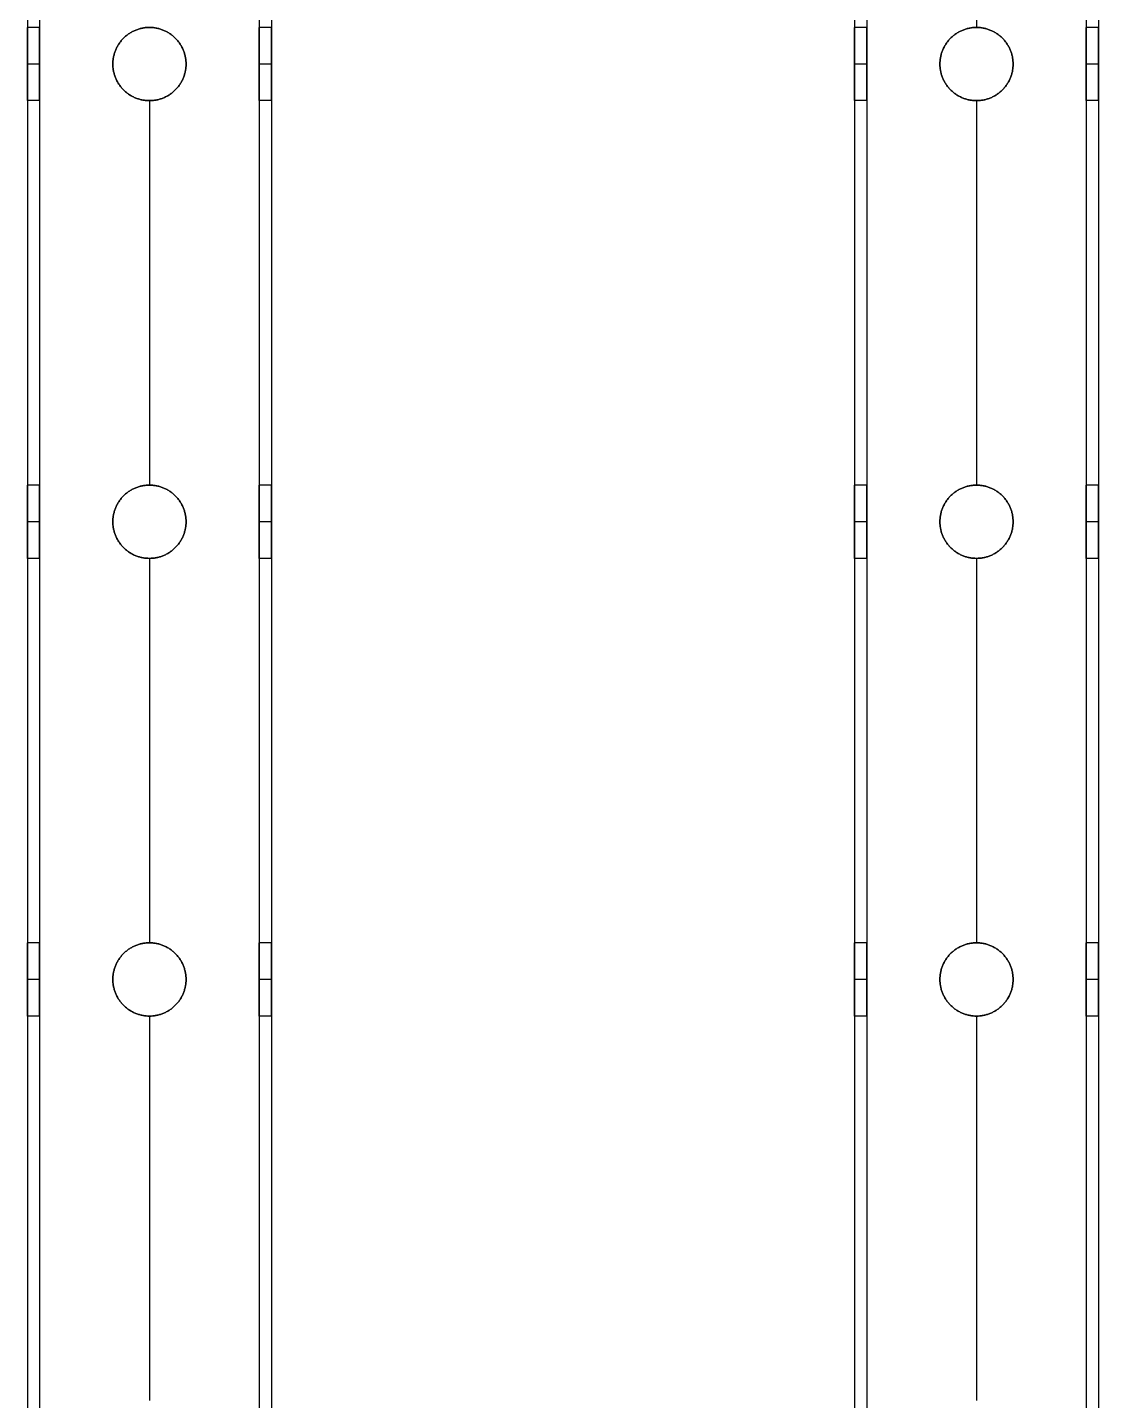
# Model space of a CAD drawing. Header units: millimetres. Extents: x 1279 to 9834, y -699 to 998.
# Drawn here: x 1279.2 to 1454.8, y 169.5 to 394.5 of the extents above; entities that cross this region are included whole.
import ezdxf

# ---------------------------------------------------------------- set-up
doc = ezdxf.new("R2010")
doc.units = ezdxf.units.MM
doc.header["$MEASUREMENT"] = 0
doc.layers.add('staal', color=7, linetype='Continuous', true_color=0x4c4c4c)

msp = doc.modelspace()

# ---------------------------------------------------------------- linework, layer by layer
at = {"layer": 'staal'}
for p, q in [((1281.18, 394.54, 1847.98), (1279.18, 394.54, 1847.98)), ((1299.18, 394.54, 1827.98), (1299.18, 394.54, 1829.98)), ((1319.18, 394.54, 1847.98), (1317.18, 394.54, 1847.98)), ((1416.75, 394.54, 1847.98), (1414.75, 394.54, 1847.98)), ((1434.75, 394.54, 1827.98), (1434.75, 394.54, 1829.98)), ((1454.75, 394.54, 1847.98), (1452.75, 394.54, 1847.98)), ((1281.18, 388.54, 1853.98), (1279.18, 388.54, 1853.98)), ((1281.18, 388.54, 1841.98), (1279.18, 388.54, 1841.98)), ((1293.18, 388.54, 1865.98), (1293.18, 388.54, 1867.98)), ((1293.18, 388.54, 1827.98), (1293.18, 388.54, 1829.98)), ((1305.18, 388.54, 1865.98), (1305.18, 388.54, 1867.98)), ((1305.18, 388.54, 1827.98), (1305.18, 388.54, 1829.98)), ((1319.18, 388.54, 1853.98), (1317.18, 388.54, 1853.98)), ((1319.18, 388.54, 1841.98), (1317.18, 388.54, 1841.98)), ((1416.75, 388.54, 1853.98), (1414.75, 388.54, 1853.98)), ((1416.75, 388.54, 1841.98), (1414.75, 388.54, 1841.98)), ((1428.75, 388.54, 1865.98), (1428.75, 388.54, 1867.98)), ((1428.75, 388.54, 1827.98), (1428.75, 388.54, 1829.98)), ((1440.75, 388.54, 1865.98), (1440.75, 388.54, 1867.98)), ((1440.75, 388.54, 1827.98), (1440.75, 388.54, 1829.98)), ((1454.75, 388.54, 1853.98), (1452.75, 388.54, 1853.98)), ((1454.75, 388.54, 1841.98), (1452.75, 388.54, 1841.98)), ((1281.18, 382.54, 1847.98), (1279.18, 382.54, 1847.98)), ((1299.18, 382.54, 1865.98), (1299.18, 382.54, 1867.98)), ((1299.18, 382.54, 1827.98), (1299.18, 382.54, 1829.98)), ((1319.18, 382.54, 1847.98), (1317.18, 382.54, 1847.98)), ((1416.75, 382.54, 1847.98), (1414.75, 382.54, 1847.98)), ((1434.75, 382.54, 1865.98), (1434.75, 382.54, 1867.98)), ((1434.75, 382.54, 1827.98), (1434.75, 382.54, 1829.98)), ((1454.75, 382.54, 1847.98), (1452.75, 382.54, 1847.98)), ((1281.18, 319.54, 1847.98), (1279.18, 319.54, 1847.98)), ((1299.18, 319.54, 1865.98), (1299.18, 319.54, 1867.98)), ((1299.18, 319.54, 1827.98), (1299.18, 319.54, 1829.98)), ((1319.18, 319.54, 1847.98), (1317.18, 319.54, 1847.98)), ((1416.75, 319.54, 1847.98), (1414.75, 319.54, 1847.98)), ((1434.75, 319.54, 1865.98), (1434.75, 319.54, 1867.98)), ((1434.75, 319.54, 1827.98), (1434.75, 319.54, 1829.98)), ((1454.75, 319.54, 1847.98), (1452.75, 319.54, 1847.98)), ((1281.18, 313.54, 1853.98), (1279.18, 313.54, 1853.98)), ((1281.18, 313.54, 1841.98), (1279.18, 313.54, 1841.98)), ((1293.18, 313.54, 1865.98), (1293.18, 313.54, 1867.98)), ((1293.18, 313.54, 1827.98), (1293.18, 313.54, 1829.98)), ((1305.18, 313.54, 1865.98), (1305.18, 313.54, 1867.98)), ((1305.18, 313.54, 1827.98), (1305.18, 313.54, 1829.98)), ((1319.18, 313.54, 1853.98), (1317.18, 313.54, 1853.98)), ((1319.18, 313.54, 1841.98), (1317.18, 313.54, 1841.98)), ((1416.75, 313.54, 1853.98), (1414.75, 313.54, 1853.98)), ((1416.75, 313.54, 1841.98), (1414.75, 313.54, 1841.98)), ((1428.75, 313.54, 1865.98), (1428.75, 313.54, 1867.98)), ((1428.75, 313.54, 1827.98), (1428.75, 313.54, 1829.98)), ((1440.75, 313.54, 1865.98), (1440.75, 313.54, 1867.98)), ((1440.75, 313.54, 1827.98), (1440.75, 313.54, 1829.98)), ((1454.75, 313.54, 1853.98), (1452.75, 313.54, 1853.98)), ((1454.75, 313.54, 1841.98), (1452.75, 313.54, 1841.98)), ((1281.18, 307.54, 1847.98), (1279.18, 307.54, 1847.98)), ((1299.18, 307.54, 1865.98), (1299.18, 307.54, 1867.98)), ((1299.18, 307.54, 1827.98), (1299.18, 307.54, 1829.98)), ((1319.18, 307.54, 1847.98), (1317.18, 307.54, 1847.98)), ((1416.75, 307.54, 1847.98), (1414.75, 307.54, 1847.98)), ((1434.75, 307.54, 1865.98), (1434.75, 307.54, 1867.98)), ((1434.75, 307.54, 1827.98), (1434.75, 307.54, 1829.98)), ((1454.75, 307.54, 1847.98), (1452.75, 307.54, 1847.98)), ((1281.18, 244.54, 1847.98), (1279.18, 244.54, 1847.98)), ((1299.18, 244.54, 1865.98), (1299.18, 244.54, 1867.98)), ((1299.18, 244.54, 1827.98), (1299.18, 244.54, 1829.98)), ((1319.18, 244.54, 1847.98), (1317.18, 244.54, 1847.98)), ((1416.75, 244.54, 1847.98), (1414.75, 244.54, 1847.98)), ((1434.75, 244.54, 1865.98), (1434.75, 244.54, 1867.98)), ((1434.75, 244.54, 1827.98), (1434.75, 244.54, 1829.98)), ((1454.75, 244.54, 1847.98), (1452.75, 244.54, 1847.98)), ((1281.18, 238.54, 1853.98), (1279.18, 238.54, 1853.98)), ((1281.18, 238.54, 1841.98), (1279.18, 238.54, 1841.98)), ((1293.18, 238.54, 1865.98), (1293.18, 238.54, 1867.98)), ((1293.18, 238.54, 1827.98), (1293.18, 238.54, 1829.98)), ((1305.18, 238.54, 1865.98), (1305.18, 238.54, 1867.98)), ((1305.18, 238.54, 1827.98), (1305.18, 238.54, 1829.98)), ((1319.18, 238.54, 1853.98), (1317.18, 238.54, 1853.98)), ((1319.18, 238.54, 1841.98), (1317.18, 238.54, 1841.98)), ((1416.75, 238.54, 1853.98), (1414.75, 238.54, 1853.98)), ((1416.75, 238.54, 1841.98), (1414.75, 238.54, 1841.98)), ((1428.75, 238.54, 1865.98), (1428.75, 238.54, 1867.98)), ((1428.75, 238.54, 1827.98), (1428.75, 238.54, 1829.98)), ((1440.75, 238.54, 1865.98), (1440.75, 238.54, 1867.98)), ((1440.75, 238.54, 1827.98), (1440.75, 238.54, 1829.98)), ((1454.75, 238.54, 1853.98), (1452.75, 238.54, 1853.98)), ((1454.75, 238.54, 1841.98), (1452.75, 238.54, 1841.98)), ((1281.18, 232.54, 1847.98), (1279.18, 232.54, 1847.98)), ((1299.18, 232.54, 1865.98), (1299.18, 232.54, 1867.98)), ((1299.18, 232.54, 1827.98), (1299.18, 232.54, 1829.98)), ((1319.18, 232.54, 1847.98), (1317.18, 232.54, 1847.98)), ((1416.75, 232.54, 1847.98), (1414.75, 232.54, 1847.98)), ((1434.75, 232.54, 1865.98), (1434.75, 232.54, 1867.98)), ((1434.75, 232.54, 1827.98), (1434.75, 232.54, 1829.98)), ((1454.75, 232.54, 1847.98), (1452.75, 232.54, 1847.98)), ((1299.18, 169.54, 1865.98), (1299.18, 169.54, 1867.98)), ((1434.75, 169.54, 1865.98), (1434.75, 169.54, 1867.98))]:
    msp.add_line(p, q, dxfattribs=at)
for points in [[(1279.18, 669.04, 1827.98), (1279.18, 51.04, 1827.98), (1279.18, -566.96, 1827.98)], [(1279.18, 669.04, 1867.98), (1279.18, 51.04, 1867.98), (1279.18, -566.96, 1867.98)], [(1281.18, 669.04, 1865.98), (1281.18, 51.04, 1865.98), (1281.18, -566.96, 1865.98)], [(1281.18, 669.04, 1829.98), (1281.18, 51.04, 1829.98), (1281.18, -566.96, 1829.98)], [(1317.18, 669.04, 1865.98), (1317.18, 51.04, 1865.98), (1317.18, -566.96, 1865.98)], [(1317.18, 669.04, 1829.98), (1317.18, 51.04, 1829.98), (1317.18, -566.96, 1829.98)], [(1319.18, 669.04, 1827.98), (1319.18, 51.04, 1827.98), (1319.18, -566.96, 1827.98)], [(1319.18, 669.04, 1867.98), (1319.18, 51.04, 1867.98), (1319.18, -566.96, 1867.98)], [(1414.75, 669.04, 1827.98), (1414.75, 51.04, 1827.98), (1414.75, -566.96, 1827.98)], [(1414.75, 669.04, 1867.98), (1414.75, 51.04, 1867.98), (1414.75, -566.96, 1867.98)], [(1416.75, 669.04, 1865.98), (1416.75, 51.04, 1865.98), (1416.75, -566.96, 1865.98)], [(1416.75, 669.04, 1829.98), (1416.75, 51.04, 1829.98), (1416.75, -566.96, 1829.98)], [(1452.75, 669.04, 1865.98), (1452.75, 51.04, 1865.98), (1452.75, -566.96, 1865.98)], [(1452.75, 669.04, 1829.98), (1452.75, 51.04, 1829.98), (1452.75, -566.96, 1829.98)], [(1454.75, 669.04, 1827.98), (1454.75, 51.04, 1827.98), (1454.75, -566.96, 1827.98)], [(1454.75, 669.04, 1867.98), (1454.75, 51.04, 1867.98), (1454.75, -566.96, 1867.98)], [(1434.75, 457.54, 1827.98), (1434.75, 426.04, 1827.98), (1434.75, 394.54, 1827.98)], [(1434.75, 457.54, 1829.98), (1434.75, 426.04, 1829.98), (1434.75, 394.54, 1829.98)], [(1279.18, 382.54, 1847.98), (1279.18, 351.04, 1847.98), (1279.18, 319.54, 1847.98)], [(1281.18, 382.54, 1847.98), (1281.18, 351.04, 1847.98), (1281.18, 319.54, 1847.98)], [(1299.18, 382.54, 1827.98), (1299.18, 351.04, 1827.98), (1299.18, 319.54, 1827.98)], [(1299.18, 382.54, 1867.98), (1299.18, 351.04, 1867.98), (1299.18, 319.54, 1867.98)], [(1299.18, 382.54, 1865.98), (1299.18, 351.04, 1865.98), (1299.18, 319.54, 1865.98)], [(1299.18, 382.54, 1829.98), (1299.18, 351.04, 1829.98), (1299.18, 319.54, 1829.98)], [(1317.18, 382.54, 1847.98), (1317.18, 351.04, 1847.98), (1317.18, 319.54, 1847.98)], [(1319.18, 382.54, 1847.98), (1319.18, 351.04, 1847.98), (1319.18, 319.54, 1847.98)], [(1414.75, 382.54, 1847.98), (1414.75, 351.04, 1847.98), (1414.75, 319.54, 1847.98)], [(1416.75, 382.54, 1847.98), (1416.75, 351.04, 1847.98), (1416.75, 319.54, 1847.98)], [(1434.75, 382.54, 1827.98), (1434.75, 351.04, 1827.98), (1434.75, 319.54, 1827.98)], [(1434.75, 382.54, 1867.98), (1434.75, 351.04, 1867.98), (1434.75, 319.54, 1867.98)], [(1434.75, 382.54, 1865.98), (1434.75, 351.04, 1865.98), (1434.75, 319.54, 1865.98)], [(1434.75, 382.54, 1829.98), (1434.75, 351.04, 1829.98), (1434.75, 319.54, 1829.98)], [(1452.75, 382.54, 1847.98), (1452.75, 351.04, 1847.98), (1452.75, 319.54, 1847.98)], [(1454.75, 382.54, 1847.98), (1454.75, 351.04, 1847.98), (1454.75, 319.54, 1847.98)], [(1279.18, 307.54, 1847.98), (1279.18, 276.04, 1847.98), (1279.18, 244.54, 1847.98)], [(1281.18, 307.54, 1847.98), (1281.18, 276.04, 1847.98), (1281.18, 244.54, 1847.98)], [(1299.18, 307.54, 1827.98), (1299.18, 276.04, 1827.98), (1299.18, 244.54, 1827.98)], [(1299.18, 307.54, 1867.98), (1299.18, 276.04, 1867.98), (1299.18, 244.54, 1867.98)], [(1299.18, 307.54, 1865.98), (1299.18, 276.04, 1865.98), (1299.18, 244.54, 1865.98)], [(1299.18, 307.54, 1829.98), (1299.18, 276.04, 1829.98), (1299.18, 244.54, 1829.98)], [(1317.18, 307.54, 1847.98), (1317.18, 276.04, 1847.98), (1317.18, 244.54, 1847.98)], [(1319.18, 307.54, 1847.98), (1319.18, 276.04, 1847.98), (1319.18, 244.54, 1847.98)], [(1414.75, 307.54, 1847.98), (1414.75, 276.04, 1847.98), (1414.75, 244.54, 1847.98)], [(1416.75, 307.54, 1847.98), (1416.75, 276.04, 1847.98), (1416.75, 244.54, 1847.98)], [(1434.75, 307.54, 1827.98), (1434.75, 276.04, 1827.98), (1434.75, 244.54, 1827.98)], [(1434.75, 307.54, 1867.98), (1434.75, 276.04, 1867.98), (1434.75, 244.54, 1867.98)], [(1434.75, 307.54, 1865.98), (1434.75, 276.04, 1865.98), (1434.75, 244.54, 1865.98)], [(1434.75, 307.54, 1829.98), (1434.75, 276.04, 1829.98), (1434.75, 244.54, 1829.98)], [(1452.75, 307.54, 1847.98), (1452.75, 276.04, 1847.98), (1452.75, 244.54, 1847.98)], [(1454.75, 307.54, 1847.98), (1454.75, 276.04, 1847.98), (1454.75, 244.54, 1847.98)], [(1279.18, 232.54, 1847.98), (1279.18, 201.04, 1847.98), (1279.18, 169.54, 1847.98)], [(1281.18, 232.54, 1847.98), (1281.18, 201.04, 1847.98), (1281.18, 169.54, 1847.98)], [(1299.18, 232.54, 1827.98), (1299.18, 201.04, 1827.98), (1299.18, 169.54, 1827.98)], [(1299.18, 232.54, 1867.98), (1299.18, 201.04, 1867.98), (1299.18, 169.54, 1867.98)], [(1299.18, 232.54, 1865.98), (1299.18, 201.04, 1865.98), (1299.18, 169.54, 1865.98)], [(1299.18, 232.54, 1829.98), (1299.18, 201.04, 1829.98), (1299.18, 169.54, 1829.98)], [(1317.18, 232.54, 1847.98), (1317.18, 201.04, 1847.98), (1317.18, 169.54, 1847.98)], [(1319.18, 232.54, 1847.98), (1319.18, 201.04, 1847.98), (1319.18, 169.54, 1847.98)], [(1414.75, 232.54, 1847.98), (1414.75, 201.04, 1847.98), (1414.75, 169.54, 1847.98)], [(1416.75, 232.54, 1847.98), (1416.75, 201.04, 1847.98), (1416.75, 169.54, 1847.98)], [(1434.75, 232.54, 1827.98), (1434.75, 201.04, 1827.98), (1434.75, 169.54, 1827.98)], [(1434.75, 232.54, 1867.98), (1434.75, 201.04, 1867.98), (1434.75, 169.54, 1867.98)], [(1434.75, 232.54, 1865.98), (1434.75, 201.04, 1865.98), (1434.75, 169.54, 1865.98)], [(1434.75, 232.54, 1829.98), (1434.75, 201.04, 1829.98), (1434.75, 169.54, 1829.98)], [(1452.75, 232.54, 1847.98), (1452.75, 201.04, 1847.98), (1452.75, 169.54, 1847.98)], [(1454.75, 232.54, 1847.98), (1454.75, 201.04, 1847.98), (1454.75, 169.54, 1847.98)]]:
    msp.add_open_spline(points, degree=2, dxfattribs=at)
for points, weights, knots in [([(1279.18, 388.54, 1853.98), (1279.18, 382.54, 1853.98), (1279.18, 382.54, 1847.98), (1279.18, 382.54, 1841.98), (1279.18, 388.54, 1841.98), (1279.18, 394.54, 1841.98), (1279.18, 394.54, 1847.98), (1279.18, 394.54, 1853.98), (1279.18, 388.54, 1853.98)], [1, 0.707106781187, 1, 0.707106781187, 1, 0.707106781187, 1, 0.707106781187, 1], [0, 0, 0, 7.853982, 7.853982, 15.707963, 15.707963, 23.561945, 23.561945, 31.415927, 31.415927, 31.415927]), ([(1279.18, 388.54, 1853.98), (1279.18, 394.54, 1853.98), (1279.18, 394.54, 1847.98), (1279.18, 394.54, 1841.98), (1279.18, 388.54, 1841.98)], [1, 0.707106781187, 1, 0.707106781187, 1], [-31.415927, -31.415927, -31.415927, -23.561945, -23.561945, -15.707963, -15.707963, -15.707963]), ([(1281.18, 388.54, 1853.98), (1281.18, 394.54, 1853.98), (1281.18, 394.54, 1847.98), (1281.18, 394.54, 1841.98), (1281.18, 388.54, 1841.98), (1281.18, 382.54, 1841.98), (1281.18, 382.54, 1847.98), (1281.18, 382.54, 1853.98), (1281.18, 388.54, 1853.98)], [1, 0.707106781187, 1, 0.707106781187, 1, 0.707106781187, 1, 0.707106781187, 1], [-31.415927, -31.415927, -31.415927, -23.561945, -23.561945, -15.707963, -15.707963, -7.853982, -7.853982, 0, 0, 0]), ([(1293.18, 388.54, 1827.98), (1293.18, 382.54, 1827.98), (1299.18, 382.54, 1827.98), (1305.18, 382.54, 1827.98), (1305.18, 388.54, 1827.98), (1305.18, 394.54, 1827.98), (1299.18, 394.54, 1827.98), (1293.18, 394.54, 1827.98), (1293.18, 388.54, 1827.98)], [1, 0.707106781187, 1, 0.707106781187, 1, 0.707106781187, 1, 0.707106781187, 1], [0, 0, 0, 7.853982, 7.853982, 15.707963, 15.707963, 23.561945, 23.561945, 31.415927, 31.415927, 31.415927]), ([(1293.18, 388.54, 1867.98), (1293.18, 394.54, 1867.98), (1299.18, 394.54, 1867.98), (1305.18, 394.54, 1867.98), (1305.18, 388.54, 1867.98), (1305.18, 382.54, 1867.98), (1299.18, 382.54, 1867.98), (1293.18, 382.54, 1867.98), (1293.18, 388.54, 1867.98)], [1, 0.707106781187, 1, 0.707106781187, 1, 0.707106781187, 1, 0.707106781187, 1], [-31.415927, -31.415927, -31.415927, -23.561945, -23.561945, -15.707963, -15.707963, -7.853982, -7.853982, 0, 0, 0]), ([(1293.18, 388.54, 1865.98), (1293.18, 382.54, 1865.98), (1299.18, 382.54, 1865.98), (1305.18, 382.54, 1865.98), (1305.18, 388.54, 1865.98), (1305.18, 394.54, 1865.98), (1299.18, 394.54, 1865.98), (1293.18, 394.54, 1865.98), (1293.18, 388.54, 1865.98)], [1, 0.707106781187, 1, 0.707106781187, 1, 0.707106781187, 1, 0.707106781187, 1], [0, 0, 0, 7.853982, 7.853982, 15.707963, 15.707963, 23.561945, 23.561945, 31.415927, 31.415927, 31.415927]), ([(1293.18, 388.54, 1829.98), (1293.18, 394.54, 1829.98), (1299.18, 394.54, 1829.98), (1305.18, 394.54, 1829.98), (1305.18, 388.54, 1829.98), (1305.18, 382.54, 1829.98), (1299.18, 382.54, 1829.98), (1293.18, 382.54, 1829.98), (1293.18, 388.54, 1829.98)], [1, 0.707106781187, 1, 0.707106781187, 1, 0.707106781187, 1, 0.707106781187, 1], [-31.415927, -31.415927, -31.415927, -23.561945, -23.561945, -15.707963, -15.707963, -7.853982, -7.853982, 0, 0, 0]), ([(1305.18, 388.54, 1827.98), (1305.18, 394.54, 1827.98), (1299.18, 394.54, 1827.98), (1293.18, 394.54, 1827.98), (1293.18, 388.54, 1827.98)], [1, 0.707106781187, 1, 0.707106781187, 1], [15.707963, 15.707963, 15.707963, 23.561945, 23.561945, 31.415927, 31.415927, 31.415927]), ([(1317.18, 388.54, 1853.98), (1317.18, 382.54, 1853.98), (1317.18, 382.54, 1847.98), (1317.18, 382.54, 1841.98), (1317.18, 388.54, 1841.98), (1317.18, 394.54, 1841.98), (1317.18, 394.54, 1847.98), (1317.18, 394.54, 1853.98), (1317.18, 388.54, 1853.98)], [1, 0.707106781187, 1, 0.707106781187, 1, 0.707106781187, 1, 0.707106781187, 1], [0, 0, 0, 7.853982, 7.853982, 15.707963, 15.707963, 23.561945, 23.561945, 31.415927, 31.415927, 31.415927]), ([(1319.18, 388.54, 1853.98), (1319.18, 394.54, 1853.98), (1319.18, 394.54, 1847.98), (1319.18, 394.54, 1841.98), (1319.18, 388.54, 1841.98), (1319.18, 382.54, 1841.98), (1319.18, 382.54, 1847.98), (1319.18, 382.54, 1853.98), (1319.18, 388.54, 1853.98)], [1, 0.707106781187, 1, 0.707106781187, 1, 0.707106781187, 1, 0.707106781187, 1], [-31.415927, -31.415927, -31.415927, -23.561945, -23.561945, -15.707963, -15.707963, -7.853982, -7.853982, 0, 0, 0]), ([(1414.75, 388.54, 1853.98), (1414.75, 382.54, 1853.98), (1414.75, 382.54, 1847.98), (1414.75, 382.54, 1841.98), (1414.75, 388.54, 1841.98), (1414.75, 394.54, 1841.98), (1414.75, 394.54, 1847.98), (1414.75, 394.54, 1853.98), (1414.75, 388.54, 1853.98)], [1, 0.707106781187, 1, 0.707106781187, 1, 0.707106781187, 1, 0.707106781187, 1], [0, 0, 0, 7.853982, 7.853982, 15.707963, 15.707963, 23.561945, 23.561945, 31.415927, 31.415927, 31.415927]), ([(1414.75, 388.54, 1853.98), (1414.75, 394.54, 1853.98), (1414.75, 394.54, 1847.98), (1414.75, 394.54, 1841.98), (1414.75, 388.54, 1841.98)], [1, 0.707106781187, 1, 0.707106781187, 1], [-31.415927, -31.415927, -31.415927, -23.561945, -23.561945, -15.707963, -15.707963, -15.707963]), ([(1416.75, 388.54, 1853.98), (1416.75, 394.54, 1853.98), (1416.75, 394.54, 1847.98), (1416.75, 394.54, 1841.98), (1416.75, 388.54, 1841.98), (1416.75, 382.54, 1841.98), (1416.75, 382.54, 1847.98), (1416.75, 382.54, 1853.98), (1416.75, 388.54, 1853.98)], [1, 0.707106781187, 1, 0.707106781187, 1, 0.707106781187, 1, 0.707106781187, 1], [-31.415927, -31.415927, -31.415927, -23.561945, -23.561945, -15.707963, -15.707963, -7.853982, -7.853982, 0, 0, 0]), ([(1428.75, 388.54, 1827.98), (1428.75, 382.54, 1827.98), (1434.75, 382.54, 1827.98), (1440.75, 382.54, 1827.98), (1440.75, 388.54, 1827.98), (1440.75, 394.54, 1827.98), (1434.75, 394.54, 1827.98), (1428.75, 394.54, 1827.98), (1428.75, 388.54, 1827.98)], [1, 0.707106781187, 1, 0.707106781187, 1, 0.707106781187, 1, 0.707106781187, 1], [0, 0, 0, 7.853982, 7.853982, 15.707963, 15.707963, 23.561945, 23.561945, 31.415927, 31.415927, 31.415927]), ([(1428.75, 388.54, 1867.98), (1428.75, 394.54, 1867.98), (1434.75, 394.54, 1867.98), (1440.75, 394.54, 1867.98), (1440.75, 388.54, 1867.98), (1440.75, 382.54, 1867.98), (1434.75, 382.54, 1867.98), (1428.75, 382.54, 1867.98), (1428.75, 388.54, 1867.98)], [1, 0.707106781187, 1, 0.707106781187, 1, 0.707106781187, 1, 0.707106781187, 1], [-31.415927, -31.415927, -31.415927, -23.561945, -23.561945, -15.707963, -15.707963, -7.853982, -7.853982, 0, 0, 0]), ([(1428.75, 388.54, 1865.98), (1428.75, 382.54, 1865.98), (1434.75, 382.54, 1865.98), (1440.75, 382.54, 1865.98), (1440.75, 388.54, 1865.98), (1440.75, 394.54, 1865.98), (1434.75, 394.54, 1865.98), (1428.75, 394.54, 1865.98), (1428.75, 388.54, 1865.98)], [1, 0.707106781187, 1, 0.707106781187, 1, 0.707106781187, 1, 0.707106781187, 1], [0, 0, 0, 7.853982, 7.853982, 15.707963, 15.707963, 23.561945, 23.561945, 31.415927, 31.415927, 31.415927]), ([(1428.75, 388.54, 1829.98), (1428.75, 394.54, 1829.98), (1434.75, 394.54, 1829.98), (1440.75, 394.54, 1829.98), (1440.75, 388.54, 1829.98), (1440.75, 382.54, 1829.98), (1434.75, 382.54, 1829.98), (1428.75, 382.54, 1829.98), (1428.75, 388.54, 1829.98)], [1, 0.707106781187, 1, 0.707106781187, 1, 0.707106781187, 1, 0.707106781187, 1], [-31.415927, -31.415927, -31.415927, -23.561945, -23.561945, -15.707963, -15.707963, -7.853982, -7.853982, 0, 0, 0]), ([(1440.75, 388.54, 1827.98), (1440.75, 394.54, 1827.98), (1434.75, 394.54, 1827.98), (1428.75, 394.54, 1827.98), (1428.75, 388.54, 1827.98)], [1, 0.707106781187, 1, 0.707106781187, 1], [15.707963, 15.707963, 15.707963, 23.561945, 23.561945, 31.415927, 31.415927, 31.415927]), ([(1452.75, 388.54, 1853.98), (1452.75, 382.54, 1853.98), (1452.75, 382.54, 1847.98), (1452.75, 382.54, 1841.98), (1452.75, 388.54, 1841.98), (1452.75, 394.54, 1841.98), (1452.75, 394.54, 1847.98), (1452.75, 394.54, 1853.98), (1452.75, 388.54, 1853.98)], [1, 0.707106781187, 1, 0.707106781187, 1, 0.707106781187, 1, 0.707106781187, 1], [0, 0, 0, 7.853982, 7.853982, 15.707963, 15.707963, 23.561945, 23.561945, 31.415927, 31.415927, 31.415927]), ([(1454.75, 388.54, 1853.98), (1454.75, 394.54, 1853.98), (1454.75, 394.54, 1847.98), (1454.75, 394.54, 1841.98), (1454.75, 388.54, 1841.98), (1454.75, 382.54, 1841.98), (1454.75, 382.54, 1847.98), (1454.75, 382.54, 1853.98), (1454.75, 388.54, 1853.98)], [1, 0.707106781187, 1, 0.707106781187, 1, 0.707106781187, 1, 0.707106781187, 1], [-31.415927, -31.415927, -31.415927, -23.561945, -23.561945, -15.707963, -15.707963, -7.853982, -7.853982, 0, 0, 0]), ([(1279.18, 313.54, 1853.98), (1279.18, 307.54, 1853.98), (1279.18, 307.54, 1847.98), (1279.18, 307.54, 1841.98), (1279.18, 313.54, 1841.98), (1279.18, 319.54, 1841.98), (1279.18, 319.54, 1847.98), (1279.18, 319.54, 1853.98), (1279.18, 313.54, 1853.98)], [1, 0.707106781187, 1, 0.707106781187, 1, 0.707106781187, 1, 0.707106781187, 1], [0, 0, 0, 7.853982, 7.853982, 15.707963, 15.707963, 23.561945, 23.561945, 31.415927, 31.415927, 31.415927]), ([(1279.18, 313.54, 1853.98), (1279.18, 319.54, 1853.98), (1279.18, 319.54, 1847.98), (1279.18, 319.54, 1841.98), (1279.18, 313.54, 1841.98)], [1, 0.707106781187, 1, 0.707106781187, 1], [-31.415927, -31.415927, -31.415927, -23.561945, -23.561945, -15.707963, -15.707963, -15.707963]), ([(1281.18, 313.54, 1853.98), (1281.18, 319.54, 1853.98), (1281.18, 319.54, 1847.98), (1281.18, 319.54, 1841.98), (1281.18, 313.54, 1841.98), (1281.18, 307.54, 1841.98), (1281.18, 307.54, 1847.98), (1281.18, 307.54, 1853.98), (1281.18, 313.54, 1853.98)], [1, 0.707106781187, 1, 0.707106781187, 1, 0.707106781187, 1, 0.707106781187, 1], [-31.415927, -31.415927, -31.415927, -23.561945, -23.561945, -15.707963, -15.707963, -7.853982, -7.853982, 0, 0, 0]), ([(1293.18, 313.54, 1827.98), (1293.18, 307.54, 1827.98), (1299.18, 307.54, 1827.98), (1305.18, 307.54, 1827.98), (1305.18, 313.54, 1827.98), (1305.18, 319.54, 1827.98), (1299.18, 319.54, 1827.98), (1293.18, 319.54, 1827.98), (1293.18, 313.54, 1827.98)], [0.999999860338, 0.707106851018, 1, 0.707106781187, 1, 0.707106781187, 1, 0.707106781187, 1], [0, 0, 0, 7.85398, 7.85398, 15.707962, 15.707962, 23.561944, 23.561944, 31.415927, 31.415927, 31.415927]), ([(1293.18, 313.54, 1867.98), (1293.18, 319.54, 1867.98), (1299.18, 319.54, 1867.98), (1305.18, 319.54, 1867.98), (1305.18, 313.54, 1867.98), (1305.18, 307.54, 1867.98), (1299.18, 307.54, 1867.98), (1293.18, 307.54, 1867.98), (1293.18, 313.54, 1867.98)], [1, 0.707106781187, 1, 0.707106781187, 1, 0.707106781187, 1, 0.707106781187, 1], [-31.415927, -31.415927, -31.415927, -23.561945, -23.561945, -15.707963, -15.707963, -7.853982, -7.853982, 0, 0, 0]), ([(1293.18, 313.54, 1865.98), (1293.18, 307.54, 1865.98), (1299.18, 307.54, 1865.98), (1305.18, 307.54, 1865.98), (1305.18, 313.54, 1865.98), (1305.18, 319.54, 1865.98), (1299.18, 319.54, 1865.98), (1293.18, 319.54, 1865.98), (1293.18, 313.54, 1865.98)], [1, 0.707106781187, 1, 0.707106781187, 1, 0.707106781187, 1, 0.707106781187, 1], [0, 0, 0, 7.853982, 7.853982, 15.707963, 15.707963, 23.561945, 23.561945, 31.415927, 31.415927, 31.415927]), ([(1293.18, 313.54, 1829.98), (1293.18, 319.54, 1829.98), (1299.18, 319.54, 1829.98), (1305.18, 319.54, 1829.98), (1305.18, 313.54, 1829.98), (1305.18, 307.54, 1829.98), (1299.18, 307.54, 1829.98), (1293.18, 307.54, 1829.98), (1293.18, 313.54, 1829.98)], [1, 0.707106781187, 1, 0.707106781187, 1, 0.707106781187, 1, 0.707106781187, 1], [-31.415927, -31.415927, -31.415927, -23.561945, -23.561945, -15.707963, -15.707963, -7.853982, -7.853982, 0, 0, 0]), ([(1305.18, 313.54, 1827.98), (1305.18, 319.54, 1827.98), (1299.18, 319.54, 1827.98), (1293.18, 319.54, 1827.98), (1293.18, 313.54, 1827.98)], [1, 0.707106781187, 1, 0.707106781187, 1], [15.707963, 15.707963, 15.707963, 23.561945, 23.561945, 31.415927, 31.415927, 31.415927]), ([(1317.18, 313.54, 1853.98), (1317.18, 307.54, 1853.98), (1317.18, 307.54, 1847.98), (1317.18, 307.54, 1841.98), (1317.18, 313.54, 1841.98), (1317.18, 319.54, 1841.98), (1317.18, 319.54, 1847.98), (1317.18, 319.54, 1853.98), (1317.18, 313.54, 1853.98)], [1, 0.707106781187, 1, 0.707106781187, 1, 0.707106781187, 1, 0.707106781187, 1], [0, 0, 0, 7.853982, 7.853982, 15.707963, 15.707963, 23.561945, 23.561945, 31.415927, 31.415927, 31.415927]), ([(1319.18, 313.54, 1853.98), (1319.18, 319.54, 1853.98), (1319.18, 319.54, 1847.98), (1319.18, 319.54, 1841.98), (1319.18, 313.54, 1841.98), (1319.18, 307.54, 1841.98), (1319.18, 307.54, 1847.98), (1319.18, 307.54, 1853.98), (1319.18, 313.54, 1853.98)], [1, 0.707106781187, 1, 0.707106781187, 1, 0.707106781187, 1, 0.707106781187, 1], [-31.415927, -31.415927, -31.415927, -23.561945, -23.561945, -15.707963, -15.707963, -7.853982, -7.853982, 0, 0, 0]), ([(1414.75, 313.54, 1853.98), (1414.75, 307.54, 1853.98), (1414.75, 307.54, 1847.98), (1414.75, 307.54, 1841.98), (1414.75, 313.54, 1841.98), (1414.75, 319.54, 1841.98), (1414.75, 319.54, 1847.98), (1414.75, 319.54, 1853.98), (1414.75, 313.54, 1853.98)], [1, 0.707106781187, 1, 0.707106781187, 1, 0.707106781187, 1, 0.707106781187, 1], [0, 0, 0, 7.853982, 7.853982, 15.707963, 15.707963, 23.561945, 23.561945, 31.415927, 31.415927, 31.415927]), ([(1414.75, 313.54, 1853.98), (1414.75, 319.54, 1853.98), (1414.75, 319.54, 1847.98), (1414.75, 319.54, 1841.98), (1414.75, 313.54, 1841.98)], [1, 0.707106781187, 1, 0.707106781187, 1], [-31.415927, -31.415927, -31.415927, -23.561945, -23.561945, -15.707963, -15.707963, -15.707963]), ([(1416.75, 313.54, 1853.98), (1416.75, 319.54, 1853.98), (1416.75, 319.54, 1847.98), (1416.75, 319.54, 1841.98), (1416.75, 313.54, 1841.98), (1416.75, 307.54, 1841.98), (1416.75, 307.54, 1847.98), (1416.75, 307.54, 1853.98), (1416.75, 313.54, 1853.98)], [1, 0.707106781187, 1, 0.707106781187, 1, 0.707106781187, 1, 0.707106781187, 1], [-31.415927, -31.415927, -31.415927, -23.561945, -23.561945, -15.707963, -15.707963, -7.853982, -7.853982, 0, 0, 0]), ([(1428.75, 313.54, 1827.98), (1428.75, 307.54, 1827.98), (1434.75, 307.54, 1827.98), (1440.75, 307.54, 1827.98), (1440.75, 313.54, 1827.98), (1440.75, 319.54, 1827.98), (1434.75, 319.54, 1827.98), (1428.75, 319.54, 1827.98), (1428.75, 313.54, 1827.98)], [0.999999860338, 0.707106851018, 1, 0.707106781187, 1, 0.707106781187, 1, 0.707106781187, 1], [0, 0, 0, 7.85398, 7.85398, 15.707962, 15.707962, 23.561944, 23.561944, 31.415927, 31.415927, 31.415927]), ([(1428.75, 313.54, 1867.98), (1428.75, 319.54, 1867.98), (1434.75, 319.54, 1867.98), (1440.75, 319.54, 1867.98), (1440.75, 313.54, 1867.98), (1440.75, 307.54, 1867.98), (1434.75, 307.54, 1867.98), (1428.75, 307.54, 1867.98), (1428.75, 313.54, 1867.98)], [1, 0.707106781187, 1, 0.707106781187, 1, 0.707106781187, 1, 0.707106781187, 1], [-31.415927, -31.415927, -31.415927, -23.561945, -23.561945, -15.707963, -15.707963, -7.853982, -7.853982, 0, 0, 0]), ([(1428.75, 313.54, 1865.98), (1428.75, 307.54, 1865.98), (1434.75, 307.54, 1865.98), (1440.75, 307.54, 1865.98), (1440.75, 313.54, 1865.98), (1440.75, 319.54, 1865.98), (1434.75, 319.54, 1865.98), (1428.75, 319.54, 1865.98), (1428.75, 313.54, 1865.98)], [1, 0.707106781187, 1, 0.707106781187, 1, 0.707106781187, 1, 0.707106781187, 1], [0, 0, 0, 7.853982, 7.853982, 15.707963, 15.707963, 23.561945, 23.561945, 31.415927, 31.415927, 31.415927]), ([(1428.75, 313.54, 1829.98), (1428.75, 319.54, 1829.98), (1434.75, 319.54, 1829.98), (1440.75, 319.54, 1829.98), (1440.75, 313.54, 1829.98), (1440.75, 307.54, 1829.98), (1434.75, 307.54, 1829.98), (1428.75, 307.54, 1829.98), (1428.75, 313.54, 1829.98)], [1, 0.707106781187, 1, 0.707106781187, 1, 0.707106781187, 1, 0.707106781187, 1], [-31.415927, -31.415927, -31.415927, -23.561945, -23.561945, -15.707963, -15.707963, -7.853982, -7.853982, 0, 0, 0]), ([(1440.75, 313.54, 1827.98), (1440.75, 319.54, 1827.98), (1434.75, 319.54, 1827.98), (1428.75, 319.54, 1827.98), (1428.75, 313.54, 1827.98)], [1, 0.707106781187, 1, 0.707106781187, 1], [15.707963, 15.707963, 15.707963, 23.561945, 23.561945, 31.415927, 31.415927, 31.415927]), ([(1452.75, 313.54, 1853.98), (1452.75, 307.54, 1853.98), (1452.75, 307.54, 1847.98), (1452.75, 307.54, 1841.98), (1452.75, 313.54, 1841.98), (1452.75, 319.54, 1841.98), (1452.75, 319.54, 1847.98), (1452.75, 319.54, 1853.98), (1452.75, 313.54, 1853.98)], [1, 0.707106781187, 1, 0.707106781187, 1, 0.707106781187, 1, 0.707106781187, 1], [0, 0, 0, 7.853982, 7.853982, 15.707963, 15.707963, 23.561945, 23.561945, 31.415927, 31.415927, 31.415927]), ([(1454.75, 313.54, 1853.98), (1454.75, 319.54, 1853.98), (1454.75, 319.54, 1847.98), (1454.75, 319.54, 1841.98), (1454.75, 313.54, 1841.98), (1454.75, 307.54, 1841.98), (1454.75, 307.54, 1847.98), (1454.75, 307.54, 1853.98), (1454.75, 313.54, 1853.98)], [1, 0.707106781187, 1, 0.707106781187, 1, 0.707106781187, 1, 0.707106781187, 1], [-31.415927, -31.415927, -31.415927, -23.561945, -23.561945, -15.707963, -15.707963, -7.853982, -7.853982, 0, 0, 0]), ([(1279.18, 238.54, 1853.98), (1279.18, 232.54, 1853.98), (1279.18, 232.54, 1847.98), (1279.18, 232.54, 1841.98), (1279.18, 238.54, 1841.98), (1279.18, 244.54, 1841.98), (1279.18, 244.54, 1847.98), (1279.18, 244.54, 1853.98), (1279.18, 238.54, 1853.98)], [0.999999860338, 0.707106851018, 1, 0.707106781187, 1, 0.707106781187, 1, 0.707106781187, 1], [0, 0, 0, 7.85398, 7.85398, 15.707962, 15.707962, 23.561944, 23.561944, 31.415927, 31.415927, 31.415927]), ([(1279.18, 238.54, 1853.98), (1279.18, 244.54, 1853.98), (1279.18, 244.54, 1847.98), (1279.18, 244.54, 1841.98), (1279.18, 238.54, 1841.98)], [1, 0.707106781187, 1, 0.707106781187, 1], [-31.415927, -31.415927, -31.415927, -23.561945, -23.561945, -15.707963, -15.707963, -15.707963]), ([(1281.18, 238.54, 1853.98), (1281.18, 244.54, 1853.98), (1281.18, 244.54, 1847.98), (1281.18, 244.54, 1841.98), (1281.18, 238.54, 1841.98), (1281.18, 232.54, 1841.98), (1281.18, 232.54, 1847.98), (1281.18, 232.54, 1853.98), (1281.18, 238.54, 1853.98)], [1, 0.707106781187, 1, 0.707106781187, 1, 0.707106781187, 1, 0.707106781187, 1], [-31.415927, -31.415927, -31.415927, -23.561945, -23.561945, -15.707963, -15.707963, -7.853982, -7.853982, 0, 0, 0]), ([(1293.18, 238.54, 1827.98), (1293.18, 232.54, 1827.98), (1299.18, 232.54, 1827.98), (1305.18, 232.54, 1827.98), (1305.18, 238.54, 1827.98), (1305.18, 244.54, 1827.98), (1299.18, 244.54, 1827.98), (1293.18, 244.54, 1827.98), (1293.18, 238.54, 1827.98)], [1, 0.707106781187, 1, 0.707106781187, 1, 0.707106781187, 1, 0.707106781187, 1], [0, 0, 0, 7.853982, 7.853982, 15.707963, 15.707963, 23.561945, 23.561945, 31.415927, 31.415927, 31.415927]), ([(1293.18, 238.54, 1867.98), (1293.18, 244.54, 1867.98), (1299.18, 244.54, 1867.98), (1305.18, 244.54, 1867.98), (1305.18, 238.54, 1867.98), (1305.18, 232.54, 1867.98), (1299.18, 232.54, 1867.98), (1293.18, 232.54, 1867.98), (1293.18, 238.54, 1867.98)], [1, 0.707106781187, 1, 0.707106781187, 1, 0.707106781187, 1, 0.707106781187, 1], [-31.415927, -31.415927, -31.415927, -23.561945, -23.561945, -15.707963, -15.707963, -7.853982, -7.853982, 0, 0, 0]), ([(1293.18, 238.54, 1865.98), (1293.18, 232.54, 1865.98), (1299.18, 232.54, 1865.98), (1305.18, 232.54, 1865.98), (1305.18, 238.54, 1865.98), (1305.18, 244.54, 1865.98), (1299.18, 244.54, 1865.98), (1293.18, 244.54, 1865.98), (1293.18, 238.54, 1865.98)], [1, 0.707106781187, 1, 0.707106781187, 1, 0.707106781187, 1, 0.707106781187, 1], [0, 0, 0, 7.853982, 7.853982, 15.707963, 15.707963, 23.561945, 23.561945, 31.415927, 31.415927, 31.415927]), ([(1293.18, 238.54, 1829.98), (1293.18, 244.54, 1829.98), (1299.18, 244.54, 1829.98), (1305.18, 244.54, 1829.98), (1305.18, 238.54, 1829.98), (1305.18, 232.54, 1829.98), (1299.18, 232.54, 1829.98), (1293.18, 232.54, 1829.98), (1293.18, 238.54, 1829.98)], [1, 0.707106781187, 1, 0.707106781187, 1, 0.707106781187, 1, 0.707106781187, 1], [-31.415927, -31.415927, -31.415927, -23.561945, -23.561945, -15.707963, -15.707963, -7.853982, -7.853982, 0, 0, 0]), ([(1305.18, 238.54, 1827.98), (1305.18, 244.54, 1827.98), (1299.18, 244.54, 1827.98), (1293.18, 244.54, 1827.98), (1293.18, 238.54, 1827.98)], [1, 0.707106781187, 1, 0.707106781187, 1], [15.707963, 15.707963, 15.707963, 23.561945, 23.561945, 31.415927, 31.415927, 31.415927]), ([(1317.18, 238.54, 1853.98), (1317.18, 232.54, 1853.98), (1317.18, 232.54, 1847.98), (1317.18, 232.54, 1841.98), (1317.18, 238.54, 1841.98), (1317.18, 244.54, 1841.98), (1317.18, 244.54, 1847.98), (1317.18, 244.54, 1853.98), (1317.18, 238.54, 1853.98)], [1, 0.707106781187, 1, 0.707106781187, 1, 0.707106781187, 1, 0.707106781187, 1], [0, 0, 0, 7.853982, 7.853982, 15.707963, 15.707963, 23.561945, 23.561945, 31.415927, 31.415927, 31.415927]), ([(1319.18, 238.54, 1853.98), (1319.18, 244.54, 1853.98), (1319.18, 244.54, 1847.98), (1319.18, 244.54, 1841.98), (1319.18, 238.54, 1841.98), (1319.18, 232.54, 1841.98), (1319.18, 232.54, 1847.98), (1319.18, 232.54, 1853.98), (1319.18, 238.54, 1853.98)], [1, 0.707106781187, 1, 0.707106781187, 1, 0.707106781187, 1, 0.707106781187, 1], [-31.415927, -31.415927, -31.415927, -23.561945, -23.561945, -15.707963, -15.707963, -7.853982, -7.853982, 0, 0, 0]), ([(1414.75, 238.54, 1853.98), (1414.75, 232.54, 1853.98), (1414.75, 232.54, 1847.98), (1414.75, 232.54, 1841.98), (1414.75, 238.54, 1841.98), (1414.75, 244.54, 1841.98), (1414.75, 244.54, 1847.98), (1414.75, 244.54, 1853.98), (1414.75, 238.54, 1853.98)], [0.999999860338, 0.707106851018, 1, 0.707106781187, 1, 0.707106781187, 1, 0.707106781187, 1], [0, 0, 0, 7.85398, 7.85398, 15.707962, 15.707962, 23.561944, 23.561944, 31.415927, 31.415927, 31.415927]), ([(1414.75, 238.54, 1853.98), (1414.75, 244.54, 1853.98), (1414.75, 244.54, 1847.98), (1414.75, 244.54, 1841.98), (1414.75, 238.54, 1841.98)], [1, 0.707106781187, 1, 0.707106781187, 1], [-31.415927, -31.415927, -31.415927, -23.561945, -23.561945, -15.707963, -15.707963, -15.707963]), ([(1416.75, 238.54, 1853.98), (1416.75, 244.54, 1853.98), (1416.75, 244.54, 1847.98), (1416.75, 244.54, 1841.98), (1416.75, 238.54, 1841.98), (1416.75, 232.54, 1841.98), (1416.75, 232.54, 1847.98), (1416.75, 232.54, 1853.98), (1416.75, 238.54, 1853.98)], [1, 0.707106781187, 1, 0.707106781187, 1, 0.707106781187, 1, 0.707106781187, 1], [-31.415927, -31.415927, -31.415927, -23.561945, -23.561945, -15.707963, -15.707963, -7.853982, -7.853982, 0, 0, 0]), ([(1428.75, 238.54, 1827.98), (1428.75, 232.54, 1827.98), (1434.75, 232.54, 1827.98), (1440.75, 232.54, 1827.98), (1440.75, 238.54, 1827.98), (1440.75, 244.54, 1827.98), (1434.75, 244.54, 1827.98), (1428.75, 244.54, 1827.98), (1428.75, 238.54, 1827.98)], [1, 0.707106781187, 1, 0.707106781187, 1, 0.707106781187, 1, 0.707106781187, 1], [0, 0, 0, 7.853982, 7.853982, 15.707963, 15.707963, 23.561945, 23.561945, 31.415927, 31.415927, 31.415927]), ([(1428.75, 238.54, 1867.98), (1428.75, 244.54, 1867.98), (1434.75, 244.54, 1867.98), (1440.75, 244.54, 1867.98), (1440.75, 238.54, 1867.98), (1440.75, 232.54, 1867.98), (1434.75, 232.54, 1867.98), (1428.75, 232.54, 1867.98), (1428.75, 238.54, 1867.98)], [1, 0.707106781187, 1, 0.707106781187, 1, 0.707106781187, 1, 0.707106781187, 1], [-31.415927, -31.415927, -31.415927, -23.561945, -23.561945, -15.707963, -15.707963, -7.853982, -7.853982, 0, 0, 0]), ([(1428.75, 238.54, 1865.98), (1428.75, 232.54, 1865.98), (1434.75, 232.54, 1865.98), (1440.75, 232.54, 1865.98), (1440.75, 238.54, 1865.98), (1440.75, 244.54, 1865.98), (1434.75, 244.54, 1865.98), (1428.75, 244.54, 1865.98), (1428.75, 238.54, 1865.98)], [1, 0.707106781187, 1, 0.707106781187, 1, 0.707106781187, 1, 0.707106781187, 1], [0, 0, 0, 7.853982, 7.853982, 15.707963, 15.707963, 23.561945, 23.561945, 31.415927, 31.415927, 31.415927]), ([(1428.75, 238.54, 1829.98), (1428.75, 244.54, 1829.98), (1434.75, 244.54, 1829.98), (1440.75, 244.54, 1829.98), (1440.75, 238.54, 1829.98), (1440.75, 232.54, 1829.98), (1434.75, 232.54, 1829.98), (1428.75, 232.54, 1829.98), (1428.75, 238.54, 1829.98)], [1, 0.707106781187, 1, 0.707106781187, 1, 0.707106781187, 1, 0.707106781187, 1], [-31.415927, -31.415927, -31.415927, -23.561945, -23.561945, -15.707963, -15.707963, -7.853982, -7.853982, 0, 0, 0]), ([(1440.75, 238.54, 1827.98), (1440.75, 244.54, 1827.98), (1434.75, 244.54, 1827.98), (1428.75, 244.54, 1827.98), (1428.75, 238.54, 1827.98)], [1, 0.707106781187, 1, 0.707106781187, 1], [15.707963, 15.707963, 15.707963, 23.561945, 23.561945, 31.415927, 31.415927, 31.415927]), ([(1452.75, 238.54, 1853.98), (1452.75, 232.54, 1853.98), (1452.75, 232.54, 1847.98), (1452.75, 232.54, 1841.98), (1452.75, 238.54, 1841.98), (1452.75, 244.54, 1841.98), (1452.75, 244.54, 1847.98), (1452.75, 244.54, 1853.98), (1452.75, 238.54, 1853.98)], [1, 0.707106781187, 1, 0.707106781187, 1, 0.707106781187, 1, 0.707106781187, 1], [0, 0, 0, 7.853982, 7.853982, 15.707963, 15.707963, 23.561945, 23.561945, 31.415927, 31.415927, 31.415927]), ([(1454.75, 238.54, 1853.98), (1454.75, 244.54, 1853.98), (1454.75, 244.54, 1847.98), (1454.75, 244.54, 1841.98), (1454.75, 238.54, 1841.98), (1454.75, 232.54, 1841.98), (1454.75, 232.54, 1847.98), (1454.75, 232.54, 1853.98), (1454.75, 238.54, 1853.98)], [1, 0.707106781187, 1, 0.707106781187, 1, 0.707106781187, 1, 0.707106781187, 1], [-31.415927, -31.415927, -31.415927, -23.561945, -23.561945, -15.707963, -15.707963, -7.853982, -7.853982, 0, 0, 0])]:
    msp.add_rational_spline(points, weights, degree=2, knots=knots, dxfattribs=at)

doc.saveas('drawing.dxf')
